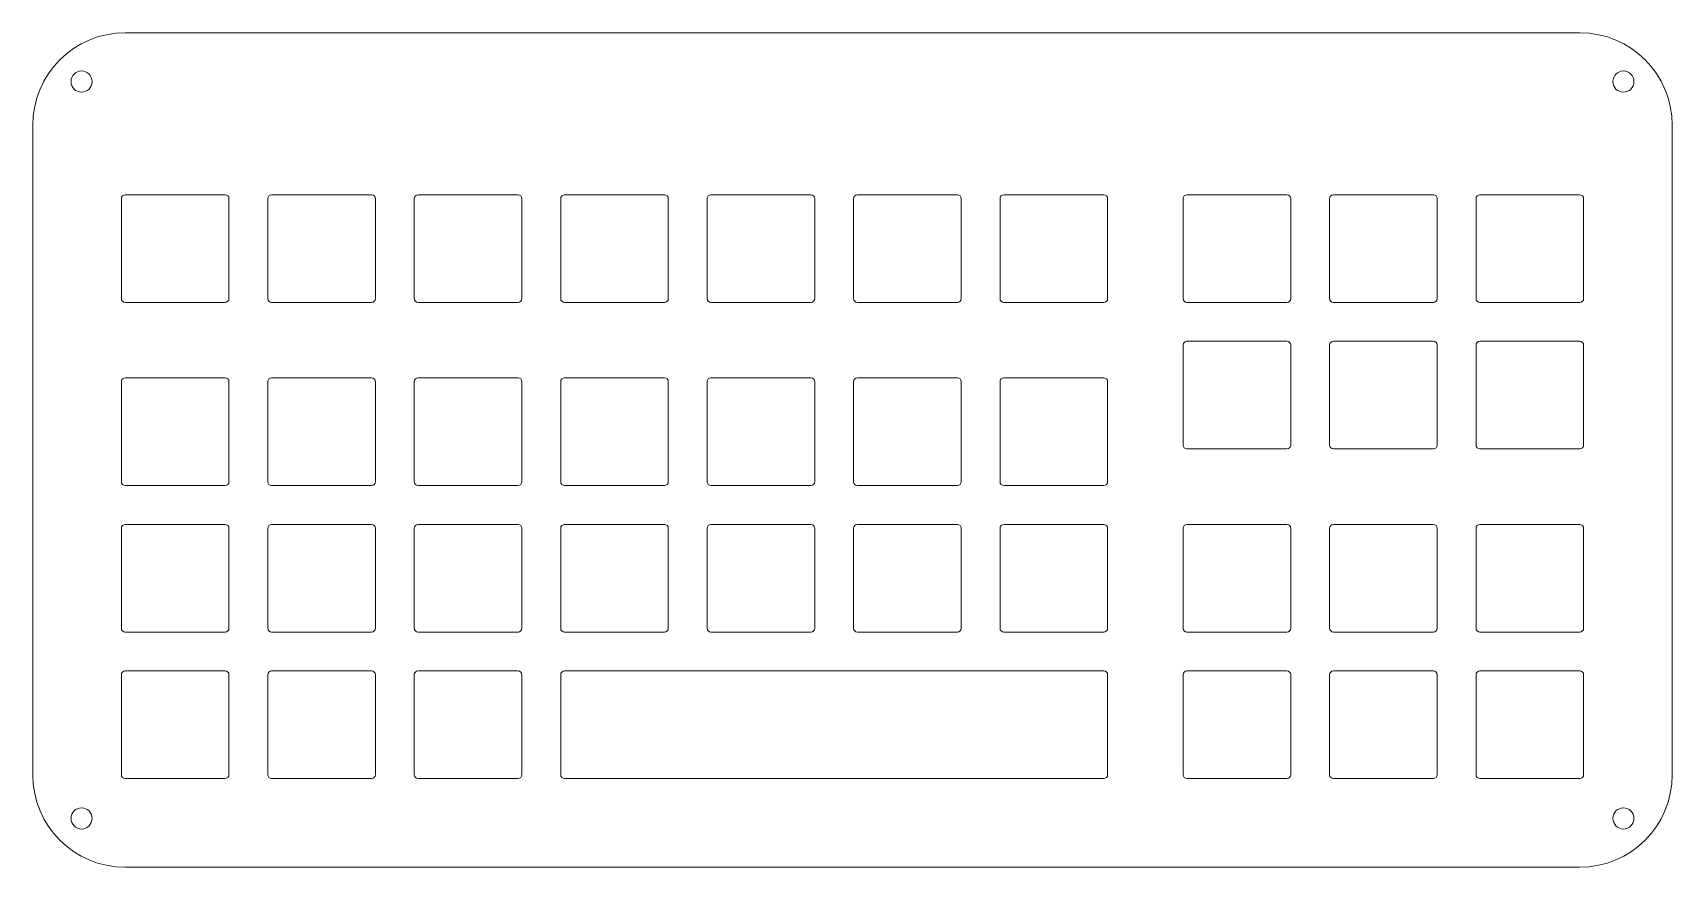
# Model space of a CAD drawing. Header units: millimetres. Extents: x -107 to 107, y -54 to 54.
import ezdxf

# ---------------------------------------------------------------- set-up
doc = ezdxf.new("R2010")
doc.units = ezdxf.units.MM
doc.header["$MEASUREMENT"] = 0
doc.layers.add('EXPORT plate', color=7, linetype='Continuous', lineweight=0)

msp = doc.modelspace()

# ---------------------------------------------------------------- linework, layer by layer
at = {"layer": 'EXPORT plate', "color": 18, "lineweight": 9, "true_color": 0x010101}
for points, knots in [([(94.63, 54.24), (94.63, 54.24), (-94.63, 54.24), (-94.63, 54.24), (-101.25, 54.24), (-106.63, 48.86), (-106.63, 42.24), (-106.63, 42.24), (-106.63, -42.24), (-106.63, -42.24), (-106.63, -48.86), (-101.25, -54.24), (-94.63, -54.24), (-94.63, -54.24), (94.63, -54.24), (94.63, -54.24), (101.25, -54.24), (106.63, -48.86), (106.63, -42.24), (106.63, -42.24), (106.63, 42.24), (106.63, 42.24), (106.63, 48.86), (101.25, 54.24), (94.63, 54.24)], [0, 0, 0, 0, 1, 1, 1, 2, 2, 2, 3, 3, 3, 4, 4, 4, 5, 5, 5, 6, 6, 6, 7, 7, 7, 8, 8, 8, 8]), ([(-100.29, 46.53), (-101.05, 46.53), (-101.66, 47.14), (-101.66, 47.9), (-101.66, 48.66), (-101.05, 49.28), (-100.29, 49.28), (-99.53, 49.28), (-98.91, 48.66), (-98.91, 47.9), (-98.91, 47.14), (-99.53, 46.53), (-100.29, 46.53)], [0, 0, 0, 0, 1, 1, 1, 2, 2, 2, 3, 3, 3, 4, 4, 4, 4]), ([(100.29, 46.53), (99.53, 46.53), (98.91, 47.14), (98.91, 47.9), (98.91, 48.66), (99.53, 49.28), (100.29, 49.28), (101.05, 49.28), (101.66, 48.66), (101.66, 47.9), (101.66, 47.14), (101.05, 46.53), (100.29, 46.53)], [0, 0, 0, 0, 1, 1, 1, 2, 2, 2, 3, 3, 3, 4, 4, 4, 4]), ([(-81.11, 19.69), (-81.11, 19.42), (-81.33, 19.19), (-81.61, 19.19), (-81.61, 19.19), (-94.61, 19.19), (-94.61, 19.19), (-94.88, 19.19), (-95.11, 19.42), (-95.11, 19.69), (-95.11, 19.69), (-95.11, 32.69), (-95.11, 32.69), (-95.11, 32.97), (-94.88, 33.19), (-94.61, 33.19), (-94.61, 33.19), (-81.61, 33.19), (-81.61, 33.19), (-81.33, 33.19), (-81.11, 32.97), (-81.11, 32.69), (-81.11, 32.69), (-81.11, 19.69), (-81.11, 19.69)], [0, 0, 0, 0, 1, 1, 1, 2, 2, 2, 3, 3, 3, 4, 4, 4, 5, 5, 5, 6, 6, 6, 7, 7, 7, 8, 8, 8, 8]), ([(-62.06, 19.69), (-62.06, 19.42), (-62.28, 19.19), (-62.56, 19.19), (-62.56, 19.19), (-75.56, 19.19), (-75.56, 19.19), (-75.83, 19.19), (-76.06, 19.42), (-76.06, 19.69), (-76.06, 19.69), (-76.06, 32.69), (-76.06, 32.69), (-76.06, 32.97), (-75.83, 33.19), (-75.56, 33.19), (-75.56, 33.19), (-62.56, 33.19), (-62.56, 33.19), (-62.28, 33.19), (-62.06, 32.97), (-62.06, 32.69), (-62.06, 32.69), (-62.06, 19.69), (-62.06, 19.69)], [0, 0, 0, 0, 1, 1, 1, 2, 2, 2, 3, 3, 3, 4, 4, 4, 5, 5, 5, 6, 6, 6, 7, 7, 7, 8, 8, 8, 8]), ([(-43.01, 19.69), (-43.01, 19.42), (-43.23, 19.19), (-43.51, 19.19), (-43.51, 19.19), (-56.51, 19.19), (-56.51, 19.19), (-56.78, 19.19), (-57.01, 19.42), (-57.01, 19.69), (-57.01, 19.69), (-57.01, 32.69), (-57.01, 32.69), (-57.01, 32.97), (-56.78, 33.19), (-56.51, 33.19), (-56.51, 33.19), (-43.51, 33.19), (-43.51, 33.19), (-43.23, 33.19), (-43.01, 32.97), (-43.01, 32.69), (-43.01, 32.69), (-43.01, 19.69), (-43.01, 19.69)], [0, 0, 0, 0, 1, 1, 1, 2, 2, 2, 3, 3, 3, 4, 4, 4, 5, 5, 5, 6, 6, 6, 7, 7, 7, 8, 8, 8, 8]), ([(-24.46, 19.19), (-24.46, 19.19), (-37.46, 19.19), (-37.46, 19.19), (-37.73, 19.19), (-37.96, 19.42), (-37.96, 19.69), (-37.96, 19.69), (-37.96, 32.69), (-37.96, 32.69), (-37.96, 32.97), (-37.73, 33.19), (-37.46, 33.19), (-37.46, 33.19), (-24.46, 33.19), (-24.46, 33.19), (-24.18, 33.19), (-23.96, 32.97), (-23.96, 32.69), (-23.96, 32.69), (-23.96, 19.69), (-23.96, 19.69), (-23.96, 19.42), (-24.18, 19.19), (-24.46, 19.19)], [0, 0, 0, 0, 1, 1, 1, 2, 2, 2, 3, 3, 3, 4, 4, 4, 5, 5, 5, 6, 6, 6, 7, 7, 7, 8, 8, 8, 8]), ([(-5.41, 19.19), (-5.41, 19.19), (-18.41, 19.19), (-18.41, 19.19), (-18.68, 19.19), (-18.91, 19.42), (-18.91, 19.69), (-18.91, 19.69), (-18.91, 32.69), (-18.91, 32.69), (-18.91, 32.97), (-18.68, 33.19), (-18.41, 33.19), (-18.41, 33.19), (-5.41, 33.19), (-5.41, 33.19), (-5.13, 33.19), (-4.91, 32.97), (-4.91, 32.69), (-4.91, 32.69), (-4.91, 19.69), (-4.91, 19.69), (-4.91, 19.42), (-5.13, 19.19), (-5.41, 19.19)], [0, 0, 0, 0, 1, 1, 1, 2, 2, 2, 3, 3, 3, 4, 4, 4, 5, 5, 5, 6, 6, 6, 7, 7, 7, 8, 8, 8, 8]), ([(13.64, 19.19), (13.64, 19.19), (0.64, 19.19), (0.64, 19.19), (0.37, 19.19), (0.14, 19.42), (0.14, 19.69), (0.14, 19.69), (0.14, 32.69), (0.14, 32.69), (0.14, 32.97), (0.37, 33.19), (0.64, 33.19), (0.64, 33.19), (13.64, 33.19), (13.64, 33.19), (13.92, 33.19), (14.14, 32.97), (14.14, 32.69), (14.14, 32.69), (14.14, 19.69), (14.14, 19.69), (14.14, 19.42), (13.92, 19.19), (13.64, 19.19)], [0, 0, 0, 0, 1, 1, 1, 2, 2, 2, 3, 3, 3, 4, 4, 4, 5, 5, 5, 6, 6, 6, 7, 7, 7, 8, 8, 8, 8]), ([(33.19, 19.69), (33.19, 19.42), (32.97, 19.19), (32.69, 19.19), (32.69, 19.19), (19.69, 19.19), (19.69, 19.19), (19.42, 19.19), (19.19, 19.42), (19.19, 19.69), (19.19, 19.69), (19.19, 32.69), (19.19, 32.69), (19.19, 32.97), (19.42, 33.19), (19.69, 33.19), (19.69, 33.19), (32.69, 33.19), (32.69, 33.19), (32.97, 33.19), (33.19, 32.97), (33.19, 32.69), (33.19, 32.69), (33.19, 19.69), (33.19, 19.69)], [0, 0, 0, 0, 1, 1, 1, 2, 2, 2, 3, 3, 3, 4, 4, 4, 5, 5, 5, 6, 6, 6, 7, 7, 7, 8, 8, 8, 8]), ([(57.01, 19.69), (57.01, 19.42), (56.78, 19.19), (56.51, 19.19), (56.51, 19.19), (43.51, 19.19), (43.51, 19.19), (43.23, 19.19), (43.01, 19.42), (43.01, 19.69), (43.01, 19.69), (43.01, 32.69), (43.01, 32.69), (43.01, 32.97), (43.23, 33.19), (43.51, 33.19), (43.51, 33.19), (56.51, 33.19), (56.51, 33.19), (56.78, 33.19), (57.01, 32.97), (57.01, 32.69), (57.01, 32.69), (57.01, 19.69), (57.01, 19.69)], [0, 0, 0, 0, 1, 1, 1, 2, 2, 2, 3, 3, 3, 4, 4, 4, 5, 5, 5, 6, 6, 6, 7, 7, 7, 8, 8, 8, 8]), ([(76.06, 19.69), (76.06, 19.42), (75.83, 19.19), (75.56, 19.19), (75.56, 19.19), (62.56, 19.19), (62.56, 19.19), (62.28, 19.19), (62.06, 19.42), (62.06, 19.69), (62.06, 19.69), (62.06, 32.69), (62.06, 32.69), (62.06, 32.97), (62.28, 33.19), (62.56, 33.19), (62.56, 33.19), (75.56, 33.19), (75.56, 33.19), (75.83, 33.19), (76.06, 32.97), (76.06, 32.69), (76.06, 32.69), (76.06, 19.69), (76.06, 19.69)], [0, 0, 0, 0, 1, 1, 1, 2, 2, 2, 3, 3, 3, 4, 4, 4, 5, 5, 5, 6, 6, 6, 7, 7, 7, 8, 8, 8, 8]), ([(95.11, 19.69), (95.11, 19.42), (94.88, 19.19), (94.61, 19.19), (94.61, 19.19), (81.61, 19.19), (81.61, 19.19), (81.33, 19.19), (81.11, 19.42), (81.11, 19.69), (81.11, 19.69), (81.11, 32.69), (81.11, 32.69), (81.11, 32.97), (81.33, 33.19), (81.61, 33.19), (81.61, 33.19), (94.61, 33.19), (94.61, 33.19), (94.88, 33.19), (95.11, 32.97), (95.11, 32.69), (95.11, 32.69), (95.11, 19.69), (95.11, 19.69)], [0, 0, 0, 0, 1, 1, 1, 2, 2, 2, 3, 3, 3, 4, 4, 4, 5, 5, 5, 6, 6, 6, 7, 7, 7, 8, 8, 8, 8]), ([(57.01, 0.64), (57.01, 0.37), (56.78, 0.14), (56.51, 0.14), (56.51, 0.14), (43.51, 0.14), (43.51, 0.14), (43.23, 0.14), (43.01, 0.37), (43.01, 0.64), (43.01, 0.64), (43.01, 13.64), (43.01, 13.64), (43.01, 13.92), (43.23, 14.14), (43.51, 14.14), (43.51, 14.14), (56.51, 14.14), (56.51, 14.14), (56.78, 14.14), (57.01, 13.92), (57.01, 13.64), (57.01, 13.64), (57.01, 0.64), (57.01, 0.64)], [0, 0, 0, 0, 1, 1, 1, 2, 2, 2, 3, 3, 3, 4, 4, 4, 5, 5, 5, 6, 6, 6, 7, 7, 7, 8, 8, 8, 8]), ([(76.06, 0.64), (76.06, 0.37), (75.83, 0.14), (75.56, 0.14), (75.56, 0.14), (62.56, 0.14), (62.56, 0.14), (62.28, 0.14), (62.06, 0.37), (62.06, 0.64), (62.06, 0.64), (62.06, 13.64), (62.06, 13.64), (62.06, 13.92), (62.28, 14.14), (62.56, 14.14), (62.56, 14.14), (75.56, 14.14), (75.56, 14.14), (75.83, 14.14), (76.06, 13.92), (76.06, 13.64), (76.06, 13.64), (76.06, 0.64), (76.06, 0.64)], [0, 0, 0, 0, 1, 1, 1, 2, 2, 2, 3, 3, 3, 4, 4, 4, 5, 5, 5, 6, 6, 6, 7, 7, 7, 8, 8, 8, 8]), ([(95.11, 0.64), (95.11, 0.37), (94.88, 0.14), (94.61, 0.14), (94.61, 0.14), (81.61, 0.14), (81.61, 0.14), (81.33, 0.14), (81.11, 0.37), (81.11, 0.64), (81.11, 0.64), (81.11, 13.64), (81.11, 13.64), (81.11, 13.92), (81.33, 14.14), (81.61, 14.14), (81.61, 14.14), (94.61, 14.14), (94.61, 14.14), (94.88, 14.14), (95.11, 13.92), (95.11, 13.64), (95.11, 13.64), (95.11, 0.64), (95.11, 0.64)], [0, 0, 0, 0, 1, 1, 1, 2, 2, 2, 3, 3, 3, 4, 4, 4, 5, 5, 5, 6, 6, 6, 7, 7, 7, 8, 8, 8, 8]), ([(-81.11, -4.12), (-81.11, -4.39), (-81.33, -4.62), (-81.61, -4.62), (-81.61, -4.62), (-94.61, -4.62), (-94.61, -4.62), (-94.88, -4.62), (-95.11, -4.39), (-95.11, -4.12), (-95.11, -4.12), (-95.11, 8.88), (-95.11, 8.88), (-95.11, 9.16), (-94.88, 9.38), (-94.61, 9.38), (-94.61, 9.38), (-81.61, 9.38), (-81.61, 9.38), (-81.33, 9.38), (-81.11, 9.16), (-81.11, 8.88), (-81.11, 8.88), (-81.11, -4.12), (-81.11, -4.12)], [0, 0, 0, 0, 1, 1, 1, 2, 2, 2, 3, 3, 3, 4, 4, 4, 5, 5, 5, 6, 6, 6, 7, 7, 7, 8, 8, 8, 8]), ([(-62.06, -4.12), (-62.06, -4.39), (-62.28, -4.62), (-62.56, -4.62), (-62.56, -4.62), (-75.56, -4.62), (-75.56, -4.62), (-75.83, -4.62), (-76.06, -4.39), (-76.06, -4.12), (-76.06, -4.12), (-76.06, 8.88), (-76.06, 8.88), (-76.06, 9.16), (-75.83, 9.38), (-75.56, 9.38), (-75.56, 9.38), (-62.56, 9.38), (-62.56, 9.38), (-62.28, 9.38), (-62.06, 9.16), (-62.06, 8.88), (-62.06, 8.88), (-62.06, -4.12), (-62.06, -4.12)], [0, 0, 0, 0, 1, 1, 1, 2, 2, 2, 3, 3, 3, 4, 4, 4, 5, 5, 5, 6, 6, 6, 7, 7, 7, 8, 8, 8, 8]), ([(-43.01, -4.12), (-43.01, -4.39), (-43.23, -4.62), (-43.51, -4.62), (-43.51, -4.62), (-56.51, -4.62), (-56.51, -4.62), (-56.78, -4.62), (-57.01, -4.39), (-57.01, -4.12), (-57.01, -4.12), (-57.01, 8.88), (-57.01, 8.88), (-57.01, 9.16), (-56.78, 9.38), (-56.51, 9.38), (-56.51, 9.38), (-43.51, 9.38), (-43.51, 9.38), (-43.23, 9.38), (-43.01, 9.16), (-43.01, 8.88), (-43.01, 8.88), (-43.01, -4.12), (-43.01, -4.12)], [0, 0, 0, 0, 1, 1, 1, 2, 2, 2, 3, 3, 3, 4, 4, 4, 5, 5, 5, 6, 6, 6, 7, 7, 7, 8, 8, 8, 8]), ([(-24.46, -4.62), (-24.46, -4.62), (-37.46, -4.62), (-37.46, -4.62), (-37.73, -4.62), (-37.96, -4.39), (-37.96, -4.12), (-37.96, -4.12), (-37.96, 8.88), (-37.96, 8.88), (-37.96, 9.16), (-37.73, 9.38), (-37.46, 9.38), (-37.46, 9.38), (-24.46, 9.38), (-24.46, 9.38), (-24.18, 9.38), (-23.96, 9.16), (-23.96, 8.88), (-23.96, 8.88), (-23.96, -4.12), (-23.96, -4.12), (-23.96, -4.39), (-24.18, -4.62), (-24.46, -4.62)], [0, 0, 0, 0, 1, 1, 1, 2, 2, 2, 3, 3, 3, 4, 4, 4, 5, 5, 5, 6, 6, 6, 7, 7, 7, 8, 8, 8, 8]), ([(-5.41, -4.62), (-5.41, -4.62), (-18.41, -4.62), (-18.41, -4.62), (-18.68, -4.62), (-18.91, -4.39), (-18.91, -4.12), (-18.91, -4.12), (-18.91, 8.88), (-18.91, 8.88), (-18.91, 9.16), (-18.68, 9.38), (-18.41, 9.38), (-18.41, 9.38), (-5.41, 9.38), (-5.41, 9.38), (-5.13, 9.38), (-4.91, 9.16), (-4.91, 8.88), (-4.91, 8.88), (-4.91, -4.12), (-4.91, -4.12), (-4.91, -4.39), (-5.13, -4.62), (-5.41, -4.62)], [0, 0, 0, 0, 1, 1, 1, 2, 2, 2, 3, 3, 3, 4, 4, 4, 5, 5, 5, 6, 6, 6, 7, 7, 7, 8, 8, 8, 8]), ([(13.64, -4.62), (13.64, -4.62), (0.64, -4.62), (0.64, -4.62), (0.37, -4.62), (0.14, -4.39), (0.14, -4.12), (0.14, -4.12), (0.14, 8.88), (0.14, 8.88), (0.14, 9.16), (0.37, 9.38), (0.64, 9.38), (0.64, 9.38), (13.64, 9.38), (13.64, 9.38), (13.92, 9.38), (14.14, 9.16), (14.14, 8.88), (14.14, 8.88), (14.14, -4.12), (14.14, -4.12), (14.14, -4.39), (13.92, -4.62), (13.64, -4.62)], [0, 0, 0, 0, 1, 1, 1, 2, 2, 2, 3, 3, 3, 4, 4, 4, 5, 5, 5, 6, 6, 6, 7, 7, 7, 8, 8, 8, 8]), ([(33.19, -4.12), (33.19, -4.39), (32.97, -4.62), (32.69, -4.62), (32.69, -4.62), (19.69, -4.62), (19.69, -4.62), (19.42, -4.62), (19.19, -4.39), (19.19, -4.12), (19.19, -4.12), (19.19, 8.88), (19.19, 8.88), (19.19, 9.16), (19.42, 9.38), (19.69, 9.38), (19.69, 9.38), (32.69, 9.38), (32.69, 9.38), (32.97, 9.38), (33.19, 9.16), (33.19, 8.88), (33.19, 8.88), (33.19, -4.12), (33.19, -4.12)], [0, 0, 0, 0, 1, 1, 1, 2, 2, 2, 3, 3, 3, 4, 4, 4, 5, 5, 5, 6, 6, 6, 7, 7, 7, 8, 8, 8, 8]), ([(-81.11, -23.17), (-81.11, -23.44), (-81.33, -23.67), (-81.61, -23.67), (-81.61, -23.67), (-94.61, -23.67), (-94.61, -23.67), (-94.88, -23.67), (-95.11, -23.44), (-95.11, -23.17), (-95.11, -23.17), (-95.11, -10.17), (-95.11, -10.17), (-95.11, -9.89), (-94.88, -9.67), (-94.61, -9.67), (-94.61, -9.67), (-81.61, -9.67), (-81.61, -9.67), (-81.33, -9.67), (-81.11, -9.89), (-81.11, -10.17), (-81.11, -10.17), (-81.11, -23.17), (-81.11, -23.17)], [0, 0, 0, 0, 1, 1, 1, 2, 2, 2, 3, 3, 3, 4, 4, 4, 5, 5, 5, 6, 6, 6, 7, 7, 7, 8, 8, 8, 8]), ([(-62.06, -23.17), (-62.06, -23.44), (-62.28, -23.67), (-62.56, -23.67), (-62.56, -23.67), (-75.56, -23.67), (-75.56, -23.67), (-75.83, -23.67), (-76.06, -23.44), (-76.06, -23.17), (-76.06, -23.17), (-76.06, -10.17), (-76.06, -10.17), (-76.06, -9.89), (-75.83, -9.67), (-75.56, -9.67), (-75.56, -9.67), (-62.56, -9.67), (-62.56, -9.67), (-62.28, -9.67), (-62.06, -9.89), (-62.06, -10.17), (-62.06, -10.17), (-62.06, -23.17), (-62.06, -23.17)], [0, 0, 0, 0, 1, 1, 1, 2, 2, 2, 3, 3, 3, 4, 4, 4, 5, 5, 5, 6, 6, 6, 7, 7, 7, 8, 8, 8, 8]), ([(-43.01, -23.17), (-43.01, -23.44), (-43.23, -23.67), (-43.51, -23.67), (-43.51, -23.67), (-56.51, -23.67), (-56.51, -23.67), (-56.78, -23.67), (-57.01, -23.44), (-57.01, -23.17), (-57.01, -23.17), (-57.01, -10.17), (-57.01, -10.17), (-57.01, -9.89), (-56.78, -9.67), (-56.51, -9.67), (-56.51, -9.67), (-43.51, -9.67), (-43.51, -9.67), (-43.23, -9.67), (-43.01, -9.89), (-43.01, -10.17), (-43.01, -10.17), (-43.01, -23.17), (-43.01, -23.17)], [0, 0, 0, 0, 1, 1, 1, 2, 2, 2, 3, 3, 3, 4, 4, 4, 5, 5, 5, 6, 6, 6, 7, 7, 7, 8, 8, 8, 8]), ([(-23.96, -10.17), (-23.96, -10.17), (-23.96, -23.17), (-23.96, -23.17), (-23.96, -23.44), (-24.18, -23.67), (-24.46, -23.67), (-24.46, -23.67), (-37.46, -23.67), (-37.46, -23.67), (-37.73, -23.67), (-37.96, -23.44), (-37.96, -23.17), (-37.96, -23.17), (-37.96, -10.17), (-37.96, -10.17), (-37.96, -9.89), (-37.73, -9.67), (-37.46, -9.67), (-37.46, -9.67), (-24.46, -9.67), (-24.46, -9.67), (-24.18, -9.67), (-23.96, -9.89), (-23.96, -10.17)], [0, 0, 0, 0, 1, 1, 1, 2, 2, 2, 3, 3, 3, 4, 4, 4, 5, 5, 5, 6, 6, 6, 7, 7, 7, 8, 8, 8, 8]), ([(-4.91, -10.17), (-4.91, -10.17), (-4.91, -23.17), (-4.91, -23.17), (-4.91, -23.44), (-5.13, -23.67), (-5.41, -23.67), (-5.41, -23.67), (-18.41, -23.67), (-18.41, -23.67), (-18.68, -23.67), (-18.91, -23.44), (-18.91, -23.17), (-18.91, -23.17), (-18.91, -10.17), (-18.91, -10.17), (-18.91, -9.89), (-18.68, -9.67), (-18.41, -9.67), (-18.41, -9.67), (-5.41, -9.67), (-5.41, -9.67), (-5.13, -9.67), (-4.91, -9.89), (-4.91, -10.17)], [0, 0, 0, 0, 1, 1, 1, 2, 2, 2, 3, 3, 3, 4, 4, 4, 5, 5, 5, 6, 6, 6, 7, 7, 7, 8, 8, 8, 8]), ([(14.14, -10.17), (14.14, -10.17), (14.14, -23.17), (14.14, -23.17), (14.14, -23.44), (13.92, -23.67), (13.64, -23.67), (13.64, -23.67), (0.64, -23.67), (0.64, -23.67), (0.37, -23.67), (0.14, -23.44), (0.14, -23.17), (0.14, -23.17), (0.14, -10.17), (0.14, -10.17), (0.14, -9.89), (0.37, -9.67), (0.64, -9.67), (0.64, -9.67), (13.64, -9.67), (13.64, -9.67), (13.92, -9.67), (14.14, -9.89), (14.14, -10.17)], [0, 0, 0, 0, 1, 1, 1, 2, 2, 2, 3, 3, 3, 4, 4, 4, 5, 5, 5, 6, 6, 6, 7, 7, 7, 8, 8, 8, 8]), ([(33.19, -23.17), (33.19, -23.44), (32.97, -23.67), (32.69, -23.67), (32.69, -23.67), (19.69, -23.67), (19.69, -23.67), (19.42, -23.67), (19.19, -23.44), (19.19, -23.17), (19.19, -23.17), (19.19, -10.17), (19.19, -10.17), (19.19, -9.89), (19.42, -9.67), (19.69, -9.67), (19.69, -9.67), (32.69, -9.67), (32.69, -9.67), (32.97, -9.67), (33.19, -9.89), (33.19, -10.17), (33.19, -10.17), (33.19, -23.17), (33.19, -23.17)], [0, 0, 0, 0, 1, 1, 1, 2, 2, 2, 3, 3, 3, 4, 4, 4, 5, 5, 5, 6, 6, 6, 7, 7, 7, 8, 8, 8, 8]), ([(57.01, -23.17), (57.01, -23.44), (56.78, -23.67), (56.51, -23.67), (56.51, -23.67), (43.51, -23.67), (43.51, -23.67), (43.23, -23.67), (43.01, -23.44), (43.01, -23.17), (43.01, -23.17), (43.01, -10.17), (43.01, -10.17), (43.01, -9.89), (43.23, -9.67), (43.51, -9.67), (43.51, -9.67), (56.51, -9.67), (56.51, -9.67), (56.78, -9.67), (57.01, -9.89), (57.01, -10.17), (57.01, -10.17), (57.01, -23.17), (57.01, -23.17)], [0, 0, 0, 0, 1, 1, 1, 2, 2, 2, 3, 3, 3, 4, 4, 4, 5, 5, 5, 6, 6, 6, 7, 7, 7, 8, 8, 8, 8]), ([(76.06, -23.17), (76.06, -23.44), (75.83, -23.67), (75.56, -23.67), (75.56, -23.67), (62.56, -23.67), (62.56, -23.67), (62.28, -23.67), (62.06, -23.44), (62.06, -23.17), (62.06, -23.17), (62.06, -10.17), (62.06, -10.17), (62.06, -9.89), (62.28, -9.67), (62.56, -9.67), (62.56, -9.67), (75.56, -9.67), (75.56, -9.67), (75.83, -9.67), (76.06, -9.89), (76.06, -10.17), (76.06, -10.17), (76.06, -23.17), (76.06, -23.17)], [0, 0, 0, 0, 1, 1, 1, 2, 2, 2, 3, 3, 3, 4, 4, 4, 5, 5, 5, 6, 6, 6, 7, 7, 7, 8, 8, 8, 8]), ([(95.11, -23.17), (95.11, -23.44), (94.88, -23.67), (94.61, -23.67), (94.61, -23.67), (81.61, -23.67), (81.61, -23.67), (81.33, -23.67), (81.11, -23.44), (81.11, -23.17), (81.11, -23.17), (81.11, -10.17), (81.11, -10.17), (81.11, -9.89), (81.33, -9.67), (81.61, -9.67), (81.61, -9.67), (94.61, -9.67), (94.61, -9.67), (94.88, -9.67), (95.11, -9.89), (95.11, -10.17), (95.11, -10.17), (95.11, -23.17), (95.11, -23.17)], [0, 0, 0, 0, 1, 1, 1, 2, 2, 2, 3, 3, 3, 4, 4, 4, 5, 5, 5, 6, 6, 6, 7, 7, 7, 8, 8, 8, 8]), ([(-81.11, -42.22), (-81.11, -42.49), (-81.33, -42.72), (-81.61, -42.72), (-81.61, -42.72), (-94.61, -42.72), (-94.61, -42.72), (-94.88, -42.72), (-95.11, -42.49), (-95.11, -42.22), (-95.11, -42.22), (-95.11, -29.22), (-95.11, -29.22), (-95.11, -28.94), (-94.88, -28.72), (-94.61, -28.72), (-94.61, -28.72), (-81.61, -28.72), (-81.61, -28.72), (-81.33, -28.72), (-81.11, -28.94), (-81.11, -29.22), (-81.11, -29.22), (-81.11, -42.22), (-81.11, -42.22)], [0, 0, 0, 0, 1, 1, 1, 2, 2, 2, 3, 3, 3, 4, 4, 4, 5, 5, 5, 6, 6, 6, 7, 7, 7, 8, 8, 8, 8]), ([(-62.06, -42.22), (-62.06, -42.49), (-62.28, -42.72), (-62.56, -42.72), (-62.56, -42.72), (-75.56, -42.72), (-75.56, -42.72), (-75.83, -42.72), (-76.06, -42.49), (-76.06, -42.22), (-76.06, -42.22), (-76.06, -29.22), (-76.06, -29.22), (-76.06, -28.94), (-75.83, -28.72), (-75.56, -28.72), (-75.56, -28.72), (-62.56, -28.72), (-62.56, -28.72), (-62.28, -28.72), (-62.06, -28.94), (-62.06, -29.22), (-62.06, -29.22), (-62.06, -42.22), (-62.06, -42.22)], [0, 0, 0, 0, 1, 1, 1, 2, 2, 2, 3, 3, 3, 4, 4, 4, 5, 5, 5, 6, 6, 6, 7, 7, 7, 8, 8, 8, 8]), ([(-43.01, -42.22), (-43.01, -42.49), (-43.23, -42.72), (-43.51, -42.72), (-43.51, -42.72), (-56.51, -42.72), (-56.51, -42.72), (-56.78, -42.72), (-57.01, -42.49), (-57.01, -42.22), (-57.01, -42.22), (-57.01, -29.22), (-57.01, -29.22), (-57.01, -28.94), (-56.78, -28.72), (-56.51, -28.72), (-56.51, -28.72), (-43.51, -28.72), (-43.51, -28.72), (-43.23, -28.72), (-43.01, -28.94), (-43.01, -29.22), (-43.01, -29.22), (-43.01, -42.22), (-43.01, -42.22)], [0, 0, 0, 0, 1, 1, 1, 2, 2, 2, 3, 3, 3, 4, 4, 4, 5, 5, 5, 6, 6, 6, 7, 7, 7, 8, 8, 8, 8]), ([(33.19, -42.22), (33.19, -42.49), (32.97, -42.72), (32.69, -42.72), (32.69, -42.72), (-37.46, -42.72), (-37.46, -42.72), (-37.73, -42.72), (-37.96, -42.49), (-37.96, -42.22), (-37.96, -42.22), (-37.96, -29.22), (-37.96, -29.22), (-37.96, -28.94), (-37.73, -28.72), (-37.46, -28.72), (-37.46, -28.72), (32.69, -28.72), (32.69, -28.72), (32.97, -28.72), (33.19, -28.94), (33.19, -29.22), (33.19, -29.22), (33.19, -42.22), (33.19, -42.22)], [0, 0, 0, 0, 1, 1, 1, 2, 2, 2, 3, 3, 3, 4, 4, 4, 5, 5, 5, 6, 6, 6, 7, 7, 7, 8, 8, 8, 8]), ([(57.01, -42.22), (57.01, -42.49), (56.78, -42.72), (56.51, -42.72), (56.51, -42.72), (43.51, -42.72), (43.51, -42.72), (43.23, -42.72), (43.01, -42.49), (43.01, -42.22), (43.01, -42.22), (43.01, -29.22), (43.01, -29.22), (43.01, -28.94), (43.23, -28.72), (43.51, -28.72), (43.51, -28.72), (56.51, -28.72), (56.51, -28.72), (56.78, -28.72), (57.01, -28.94), (57.01, -29.22), (57.01, -29.22), (57.01, -42.22), (57.01, -42.22)], [0, 0, 0, 0, 1, 1, 1, 2, 2, 2, 3, 3, 3, 4, 4, 4, 5, 5, 5, 6, 6, 6, 7, 7, 7, 8, 8, 8, 8]), ([(76.06, -42.22), (76.06, -42.49), (75.83, -42.72), (75.56, -42.72), (75.56, -42.72), (62.56, -42.72), (62.56, -42.72), (62.28, -42.72), (62.06, -42.49), (62.06, -42.22), (62.06, -42.22), (62.06, -29.22), (62.06, -29.22), (62.06, -28.94), (62.28, -28.72), (62.56, -28.72), (62.56, -28.72), (75.56, -28.72), (75.56, -28.72), (75.83, -28.72), (76.06, -28.94), (76.06, -29.22), (76.06, -29.22), (76.06, -42.22), (76.06, -42.22)], [0, 0, 0, 0, 1, 1, 1, 2, 2, 2, 3, 3, 3, 4, 4, 4, 5, 5, 5, 6, 6, 6, 7, 7, 7, 8, 8, 8, 8]), ([(95.11, -42.22), (95.11, -42.49), (94.88, -42.72), (94.61, -42.72), (94.61, -42.72), (81.61, -42.72), (81.61, -42.72), (81.33, -42.72), (81.11, -42.49), (81.11, -42.22), (81.11, -42.22), (81.11, -29.22), (81.11, -29.22), (81.11, -28.94), (81.33, -28.72), (81.61, -28.72), (81.61, -28.72), (94.61, -28.72), (94.61, -28.72), (94.88, -28.72), (95.11, -28.94), (95.11, -29.22), (95.11, -29.22), (95.11, -42.22), (95.11, -42.22)], [0, 0, 0, 0, 1, 1, 1, 2, 2, 2, 3, 3, 3, 4, 4, 4, 5, 5, 5, 6, 6, 6, 7, 7, 7, 8, 8, 8, 8]), ([(-100.29, -49.28), (-101.05, -49.28), (-101.66, -48.66), (-101.66, -47.9), (-101.66, -47.14), (-101.05, -46.53), (-100.29, -46.53), (-99.53, -46.53), (-98.91, -47.14), (-98.91, -47.9), (-98.91, -48.66), (-99.53, -49.28), (-100.29, -49.28)], [0, 0, 0, 0, 1, 1, 1, 2, 2, 2, 3, 3, 3, 4, 4, 4, 4]), ([(100.29, -49.28), (99.53, -49.28), (98.91, -48.66), (98.91, -47.9), (98.91, -47.14), (99.53, -46.53), (100.29, -46.53), (101.05, -46.53), (101.66, -47.14), (101.66, -47.9), (101.66, -48.66), (101.05, -49.28), (100.29, -49.28)], [0, 0, 0, 0, 1, 1, 1, 2, 2, 2, 3, 3, 3, 4, 4, 4, 4])]:
    msp.add_open_spline(points, degree=3, knots=knots, dxfattribs=at)

doc.saveas('drawing.dxf')
